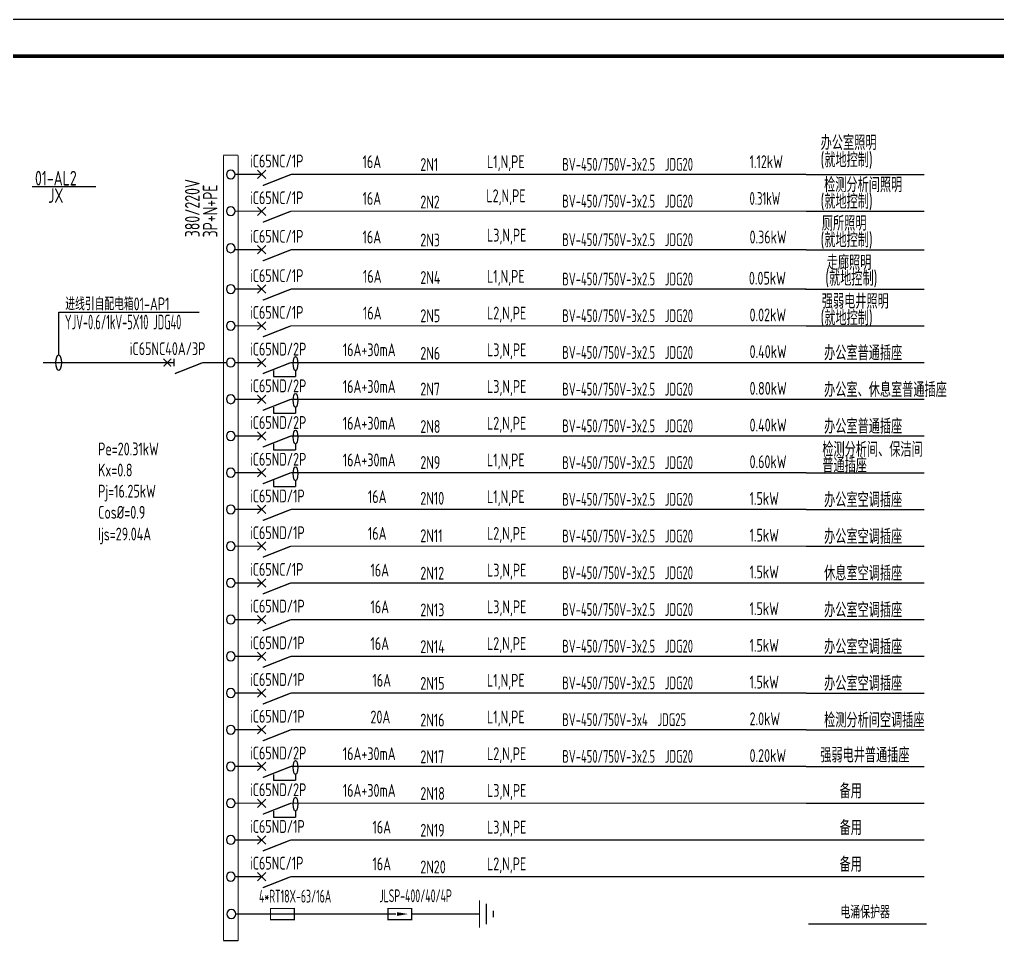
# Model space of a CAD drawing. Extents: x 6250600 to 6678662, y -692028 to -290561.
# Drawn here: x 6405338 to 6431980, y -355920 to -330379 of the extents above; entities that cross this region are included whole.
import ezdxf

# ---------------------------------------------------------------- set-up
doc = ezdxf.new("R2010")
doc.units = 0
doc.header["$LTSCALE"] = 1000
doc.header["$MEASUREMENT"] = 0
doc.linetypes.add('DASHEDX2', pattern=[1.5, 1, -0.5])
doc.layers.get('0').update_dxf_attribs({"linetype": 'CONTINUOUS'})
for name, color, linetype in [('ELEMENT', 3, 'CONTINUOUS'), ('PUB_TITLE', 4, 'CONTINUOUS'), ('SYST', 7, 'CONTINUOUS'), ('WIRE-系统', 4, 'CONTINUOUS'), ('电气', 7, 'CONTINUOUS'), ('电气文字', 7, 'CONTINUOUS'), ('电气表格', 7, 'CONTINUOUS')]:
    doc.layers.add(name, color=color, linetype=linetype)
doc.styles.add('SCEI', font='sceie.shx', dxfattribs={"width": 0.8, "height": 400, "bigfont": 'sceic.shx'})
doc.styles.add('sceie', font='sceie.shx', dxfattribs={"width": 0.7, "bigfont": 'sceic.shx'})
doc.styles.get("Standard").update_dxf_attribs({"font": 'GBENOR', "bigfont": 'GBCBIG'})

# ---------------------------------------------------------------- blocks, each defined once
blk = doc.blocks.new('$element$00000390')
at = {"const_width": 0.0233}
for points in [[(0, 0), (0, -0.375)], [(-0.25, -0.375), (0.25, -0.375)], [(-0.188, -0.5), (0.188, -0.5)], [(-0.062, -0.625), (0.062, -0.625)]]:
    blk.add_lwpolyline(points, dxfattribs=at)
at = {"flags": 9}
blk.add_attdef('S', (0, 0), '', height=0.00000667, dxfattribs=at)
blk = doc.blocks.new('$element$00000532')
at = {"const_width": 0.0233}
for points in [[(0, 0), (0, -0.283)], [(-0.1, -0.283), (0.1, -0.283), (0.1, -0.717), (-0.1, -0.717), (-0.1, -0.283)], [(0, -1), (0, -0.567)]]:
    blk.add_lwpolyline(points, dxfattribs=at)
for points in [[(-0.033, -0.55), (0.033, -0.55), (0, -0.35), (0.033, -0.55)], [(0.033, -0.55), (0, -0.35), (-0.033, -0.55), (0.033, -0.55)], [(0, -0.367), (-0.033, -0.567), (0.033, -0.567), (0, -0.367)]]:
    blk.add_solid(points)
at = {"flags": 9}
blk.add_attdef('S', (0, 0), '', height=0.00000667, dxfattribs=at)
blk = doc.blocks.new('$element$00000582')
at = {"const_width": 0.0233}
for points in [[(0, 0), (0, -1)], [(-0.1, -0.283), (0.1, -0.283), (0.1, -0.717), (-0.1, -0.717), (-0.1, -0.283)]]:
    blk.add_lwpolyline(points, dxfattribs=at)
at = {"flags": 9}
blk.add_attdef('S', (0, 0), '', height=0.00000667, dxfattribs=at)

msp = doc.modelspace()

# ---------------------------------------------------------------- linework, layer by layer
msp.add_line((6406403.9, -339506.9), (6406403.9, -338342.8))
at = {"layer": 'ELEMENT'}
for p, q in [((6412255.5, -339935.3), (6412255.5, -340096.3)), ((6412857.1, -339937.6), (6412857.1, -340096.3)), ((6412255.5, -340096.3), (6412857.1, -340096.3)), ((6412255.5, -340935.3), (6412255.5, -341096.3)), ((6412857.1, -340937.6), (6412857.1, -341096.3)), ((6412255.5, -341096.3), (6412857.1, -341096.3)), ((6412255.5, -341935.3), (6412255.5, -342096.3)), ((6412857.1, -341937.6), (6412857.1, -342096.3)), ((6412255.5, -342096.3), (6412857.1, -342096.3)), ((6412255.5, -342935.3), (6412255.5, -343096.3)), ((6412255.5, -343096.3), (6412857.1, -343096.3)), ((6412857.1, -342937.6), (6412857.1, -343096.3)), ((6412255.5, -350935.3), (6412255.5, -351096.3)), ((6412255.5, -351096.3), (6412857.1, -351096.3)), ((6412857.1, -350937.6), (6412857.1, -351096.3)), ((6412255.5, -351935.3), (6412255.5, -352096.3)), ((6412255.5, -352096.3), (6412857.1, -352096.3)), ((6412857.1, -351937.6), (6412857.1, -352096.3))]:
    msp.add_line(p, q, dxfattribs=at)
for centre in [(6412857.1, -339747.8), (6412857.1, -340747.8), (6412857.1, -341747.8), (6412857.1, -342747.8), (6412857.1, -350747.8), (6412857.1, -351747.8)]:
    msp.add_ellipse(centre, major_axis=(0, -189.9), ratio=0.330287, dxfattribs=at)
at = {"layer": 'PUB_TITLE', "color": 4}
msp.add_lwpolyline([(6402492.3, -372378.7), (6461892.3, -372378.7), (6461892.3, -330378.7), (6402492.3, -330378.7)], close=True, dxfattribs=at)
at = {"layer": 'PUB_TITLE', "color": 4, "const_width": 100}
msp.add_lwpolyline([(6404992.3, -371378.7), (6460892.3, -371378.7), (6460892.3, -331378.7), (6404992.3, -331378.7)], close=True, dxfattribs=at)
at = {"layer": 'WIRE-系统', "const_width": 35}
for points in [[(6411227.9, -354738.3), (6411750, -354738.3)], [(6413250, -354738.3), (6415012.2, -354738.3)]]:
    msp.add_lwpolyline(points, dxfattribs=at)
at = {"layer": '电气'}
msp.add_line((6405684.5, -334925.9), (6407419.3, -334925.9), dxfattribs=at)
msp.add_ellipse((6406403.9, -339721.3), major_axis=(0, -214.4), ratio=0.3451036, dxfattribs=at)
at = {"layer": '电气文字'}
for p, q in [((6426771.6, -334597.3), (6429988, -334597.3)), ((6426771.6, -335597.3), (6429988, -335597.3)), ((6426771.6, -336648.3), (6429988, -336648.3)), ((6426753.7, -337719.5), (6429970.1, -337719.5)), ((6426771.6, -337719.5), (6429988, -337719.5)), ((6406403.9, -338342.8), (6410229.8, -338342.8)), ((6426771.6, -338719.5), (6429988, -338719.5)), ((6426771.6, -339719.5), (6429988, -339719.5)), ((6426771.6, -340719.5), (6429988, -340719.5)), ((6426771.6, -341719.5), (6429988, -341719.5)), ((6426771.6, -342719.5), (6429988, -342719.5)), ((6426771.6, -343719.5), (6429988, -343719.5)), ((6426771.6, -344719.5), (6429988, -344719.5)), ((6426771.6, -345719.5), (6429988, -345719.5)), ((6426771.6, -346719.5), (6429988, -346719.5)), ((6426771.6, -347719.5), (6429988, -347719.5)), ((6426771.6, -348719.5), (6429988, -348719.5)), ((6426771.6, -349719.5), (6429988, -349719.5)), ((6426771.6, -350719.5), (6429988, -350719.5)), ((6426771.6, -351719.5), (6429988, -351719.5)), ((6426771.6, -352719.5), (6429988, -352719.5)), ((6426771.6, -353719.5), (6429988, -353719.5)), ((6426831.2, -355005.8), (6430047.6, -355005.8))]:
    msp.add_line(p, q, dxfattribs=at)
at = {"layer": '电气表格', "color": 3}
for p, q in [((6411819.2, -334710.4), (6412045.5, -334484.1)), ((6411819.2, -334484.1), (6412045.5, -334710.4)), ((6411819.2, -335710.4), (6412045.5, -335484.1)), ((6411819.2, -335484.1), (6412045.5, -335710.4)), ((6411819.2, -336761.4), (6412045.5, -336535.1)), ((6411819.2, -336535.1), (6412045.5, -336761.4)), ((6411819.2, -337832.7), (6412045.5, -337606.4)), ((6411819.2, -337606.4), (6412045.5, -337832.7)), ((6411819.2, -338832.7), (6412045.5, -338606.4)), ((6411819.2, -338606.4), (6412045.5, -338832.7)), ((6411819.2, -339832.7), (6412045.5, -339606.4)), ((6411819.2, -339606.4), (6412045.5, -339832.7)), ((6411819.2, -340832.7), (6412045.5, -340606.4)), ((6411819.2, -340606.4), (6412045.5, -340832.7)), ((6411819.2, -341832.7), (6412045.5, -341606.4)), ((6411819.2, -341606.4), (6412045.5, -341832.7)), ((6411819.2, -342606.4), (6412045.5, -342832.7)), ((6411819.2, -342832.7), (6412045.5, -342606.4)), ((6411819.2, -343606.4), (6412045.5, -343832.7)), ((6411819.2, -343832.7), (6412045.5, -343606.4)), ((6411819.2, -344606.4), (6412045.5, -344832.7)), ((6411819.2, -344832.7), (6412045.5, -344606.4)), ((6411819.2, -345832.7), (6412045.5, -345606.4)), ((6411819.2, -345606.4), (6412045.5, -345832.7)), ((6411819.2, -346832.7), (6412045.5, -346606.4)), ((6411819.2, -346606.4), (6412045.5, -346832.7)), ((6411819.2, -347832.7), (6412045.5, -347606.4)), ((6411819.2, -347606.4), (6412045.5, -347832.7)), ((6411819.2, -348832.7), (6412045.5, -348606.4)), ((6411819.2, -348606.4), (6412045.5, -348832.7)), ((6411819.2, -349832.7), (6412045.5, -349606.4)), ((6411819.2, -349606.4), (6412045.5, -349832.7)), ((6411819.2, -350832.7), (6412045.5, -350606.4)), ((6411819.2, -350606.4), (6412045.5, -350832.7)), ((6411819.2, -351832.7), (6412045.5, -351606.4)), ((6411819.2, -351606.4), (6412045.5, -351832.7)), ((6411819.2, -352832.7), (6412045.5, -352606.4)), ((6411819.2, -352606.4), (6412045.5, -352832.7)), ((6411819.2, -353832.7), (6412045.5, -353606.4)), ((6411819.2, -353606.4), (6412045.5, -353832.7))]:
    msp.add_line(p, q, dxfattribs=at)
at = {"layer": '电气表格', "color": 6, "const_width": 30}
for points in [[(6410892.3, -355463.3), (6410892.3, -334072.8)], [(6411292.3, -334072.8), (6410892.3, -334072.8)], [(6411292.3, -334072.8), (6411292.3, -355472.4)], [(6411292.3, -355463.3), (6410892.3, -355463.3)]]:
    msp.add_lwpolyline(points, dxfattribs=at)
at = {"layer": '电气表格', "color": 4, "const_width": 35}
for points in [[(6411212.3, -334597.3), (6411932.3, -334597.3)], [(6412732.3, -334597.3), (6426771.6, -334597.3)], [(6411212.3, -335597.3), (6411932.3, -335597.3)], [(6412732.3, -335597.3), (6426771.6, -335597.3)], [(6411212.3, -336648.3), (6411932.3, -336648.3)], [(6412732.3, -336648.3), (6426771.6, -336648.3)], [(6411212.3, -337719.5), (6411932.3, -337719.5)], [(6412732.3, -337719.5), (6426771.6, -337719.5)], [(6411212.3, -338719.5), (6411932.3, -338719.5)], [(6412732.3, -338719.5), (6426771.6, -338719.5)], [(6409181.6, -339721.3), (6405973.5, -339721.3)], [(6410636.8, -339719.5), (6410972.3, -339719.5)], [(6411212.3, -339719.5), (6411932.3, -339719.5)], [(6412732.3, -339719.5), (6426771.6, -339719.5)], [(6411212.3, -340719.5), (6411932.3, -340719.5)], [(6412732.3, -340719.5), (6426771.6, -340719.5)], [(6411212.3, -341719.5), (6411932.3, -341719.5)], [(6412732.3, -341719.5), (6426771.6, -341719.5)], [(6411212.3, -342719.5), (6411932.3, -342719.5)], [(6412732.3, -342719.5), (6426771.6, -342719.5)], [(6411212.3, -343719.5), (6411932.3, -343719.5)], [(6412732.3, -343719.5), (6426771.6, -343719.5)], [(6411212.3, -344719.5), (6411932.3, -344719.5)], [(6412732.3, -344719.5), (6426771.6, -344719.5)], [(6411212.3, -345719.5), (6411932.3, -345719.5)], [(6412732.3, -345719.5), (6426771.6, -345719.5)], [(6411212.3, -346719.5), (6411932.3, -346719.5)], [(6412732.3, -346719.5), (6426771.6, -346719.5)], [(6411212.3, -347719.5), (6411932.3, -347719.5)], [(6412732.3, -347719.5), (6426771.6, -347719.5)], [(6411212.3, -348719.5), (6411932.3, -348719.5)], [(6412732.3, -348719.5), (6426771.6, -348719.5)], [(6411212.3, -349719.5), (6411932.3, -349719.5)], [(6412732.3, -349719.5), (6426771.6, -349719.5)], [(6411212.3, -350719.5), (6411932.3, -350719.5)], [(6412732.3, -350719.5), (6426771.6, -350719.5)], [(6411212.3, -351719.5), (6411932.3, -351719.5)], [(6412732.3, -351719.5), (6426771.6, -351719.5)], [(6411212.3, -352719.5), (6411932.3, -352719.5)], [(6412732.3, -352719.5), (6426771.6, -352719.5)], [(6411212.3, -353719.5), (6411932.3, -353719.5)], [(6412732.3, -353719.5), (6426771.6, -353719.5)], [(6411228, -354738.3), (6411948, -354738.3)], [(6416449, -354738.3), (6417306.1, -354738.3)]]:
    msp.add_lwpolyline(points, dxfattribs=at)
at = {"layer": '电气表格', "color": 3, "const_width": 35}
for points in [[(6412732.3, -334597.3), (6411964, -334899.6)], [(6412732.3, -335597.3), (6411964, -335899.6)], [(6412732.3, -336648.3), (6411964, -336950.6)], [(6412732.3, -337719.5), (6411964, -338021.8)], [(6412732.3, -338719.5), (6411964, -339021.8)], [(6409257.7, -339613.9), (6409469.1, -339825.2)], [(6409261.2, -339825.2), (6409472.5, -339613.9)], [(6409546.5, -339825.2), (6409546.5, -339613.9)], [(6409546.5, -339721.3), (6409169.5, -339721.3)], [(6410335.2, -339719.5), (6409566.9, -340021.8)], [(6410335.2, -339719.5), (6410636.8, -339719.5)], [(6412732.3, -339719.5), (6411964, -340021.8)], [(6412732.3, -340719.5), (6411964, -341021.8)], [(6412732.3, -341719.5), (6411964, -342021.8)], [(6412732.3, -342719.5), (6411964, -343021.8)], [(6412732.3, -343719.5), (6411964, -344021.8)], [(6412732.3, -344719.5), (6411964, -345021.8)], [(6412732.3, -345719.5), (6411964, -346021.8)], [(6412732.3, -346719.5), (6411964, -347021.8)], [(6412732.3, -347719.5), (6411964, -348021.8)], [(6412732.3, -348719.5), (6411964, -349021.8)], [(6412732.3, -349719.5), (6411964, -350021.8)], [(6412732.3, -350719.5), (6411964, -351021.8)], [(6412732.3, -351719.5), (6411964, -352021.8)], [(6412732.3, -352719.5), (6411964, -353021.8)], [(6412732.3, -353719.5), (6411964, -354021.8)]]:
    msp.add_lwpolyline(points, dxfattribs=at)
at = {"layer": '电气表格', "color": 2}
for centre, start, end in [((6411092.3, -334597.3), 90, 270), ((6411092.3, -334597.3), 270, 90), ((6411092.3, -335597.3), 90, 270), ((6411092.3, -335597.3), 270, 90), ((6411092.3, -336607.2), 90, 270), ((6411092.3, -336607.2), 270, 90), ((6411092.3, -337719.5), 90, 270), ((6411092.3, -337719.5), 270, 90), ((6411092.3, -338719.5), 90, 270), ((6411092.3, -338719.5), 270, 90), ((6411092.3, -339719.5), 90, 270), ((6411092.3, -339719.5), 270, 90), ((6411092.3, -340719.5), 90, 270), ((6411092.3, -340719.5), 270, 90), ((6411092.3, -341719.5), 90, 270), ((6411092.3, -341719.5), 270, 90), ((6411092.3, -342719.5), 90, 270), ((6411092.3, -342719.5), 270, 90), ((6411092.3, -343719.5), 90, 270), ((6411092.3, -343719.5), 270, 90), ((6411092.3, -344719.5), 90, 270), ((6411092.3, -344719.5), 270, 90), ((6411092.3, -345719.5), 90, 270), ((6411092.3, -345719.5), 270, 90), ((6411092.3, -346719.5), 90, 270), ((6411092.3, -346719.5), 270, 90), ((6411092.3, -347719.5), 90, 270), ((6411092.3, -347719.5), 270, 90), ((6411092.3, -348719.5), 90, 270), ((6411092.3, -348719.5), 270, 90), ((6411092.3, -349719.5), 90, 270), ((6411092.3, -349719.5), 270, 90), ((6411092.3, -350719.5), 90, 270), ((6411092.3, -350719.5), 270, 90), ((6411092.3, -351719.5), 90, 270), ((6411092.3, -351719.5), 270, 90), ((6411092.3, -352719.5), 90, 270), ((6411092.3, -352719.5), 270, 90), ((6411092.3, -353719.5), 90, 270), ((6411092.3, -353719.5), 270, 90), ((6411108, -354738.3), 90, 270), ((6411108, -354738.3), 270, 90)]:
    msp.add_arc(centre, 120, start, end, dxfattribs=at)

# ---------------------------------------------------------------- block references
at = {"layer": 'ELEMENT', "xscale": 1500, "yscale": 1500, "zscale": 1500}
for name, p, rotation in [('$element$00000582', (6411750, -354738.3), 90), ('$element$00000532', (6416449, -354738.3), 270), ('$element$00000390', (6417306.1, -354738.3), 90)]:
    msp.add_blockref(name, p, dxfattribs=dict(at, rotation=rotation))

# ---------------------------------------------------------------- texts
at = {"layer": 'SYST', "style": 'SCEI'}
for s, width, p in [('办公室照明', 0.8, (6427164.9, -333933.9)), ('(就地控制)', 0.8, (6427161.2, -334403.2)), ('检测分析间照明', 0.8, (6427257.7, -335079.4)), ('(就地控制)', 0.8, (6427161.2, -335532)), ('厕所照明', 0.8, (6427195.5, -336130.4)), ('(就地控制)', 0.8, (6427161.2, -336583)), ('走廊照明', 0.8, (6427330.1, -337199)), ('(就地控制)', 0.8, (6427289.8, -337629.7)), ('强弱电井照明', 0.8, (6427195.5, -338252.7)), ('(就地控制)', 0.8, (6427161.2, -338705.3)), ('YJV-0.6/1kV-5X10 JDG40', 0.6, (6406573.1, -338815.3)), ('办公室普通插座', 0.8, (6427257.7, -339658.9)), ('办公室普通插座', 0.8, (6427257.7, -341658.9)), ('普通插座', 0.8, (6427208.7, -342715.9)), ('办公室空调插座', 0.8, (6427257.7, -343658.9)), ('办公室空调插座', 0.8, (6427257.7, -344658.9)), ('办公室空调插座', 0.8, (6427257.7, -346658.9)), ('办公室空调插座', 0.8, (6427257.7, -347658.9)), ('办公室空调插座', 0.8, (6427257.7, -348658.9)), ('检测分析间空调插座', 0.8, (6427257.7, -349658.9)), ('强弱电井普通插座', 0.8, (6427152, -350611.1)), ('备用', 0.8, (6427679.3, -351588.5)), ('备用', 0.8, (6427679.3, -352588.5)), ('备用', 0.8, (6427679.3, -353588.5))]:
    msp.add_text(s, height=400, dxfattribs=dict(at, width=width)).set_placement(p)
at = {"layer": 'SYST', "linetype": 'DASHEDX2', "style": 'SCEI', "width": 0.8}
for s, p in [('01-AL2', (6405759.5, -334898)), ('JX', (6406121.1, -335371.1))]:
    msp.add_text(s, height=400, dxfattribs=at).set_placement(p)
at = {"layer": 'SYST', "color": 1, "style": 'SCEI', "width": 0.8}
for s, p in [('办公室、休息室普通插座', (6427257.7, -340658.9)), ('检测分析间、保洁间', (6427208.7, -342287.4)), ('休息室空调插座', (6427257.7, -345658.9))]:
    msp.add_text(s, height=400, dxfattribs=at).set_placement(p)
at = {"layer": '电气文字'}
for s, style, width, p in [('iC65NC/1P', 'SCEI', 0.8, (6411614.1, -334406)), ('16A', 'SCEI', 0.8, (6414683.7, -334424.7)), ('L1,N,PE', 'SCEI', 0.8, (6418071.7, -334424.7)), ('1.12kW', 'SCEI', 0.8, (6425226, -334424.7)), ('2N1', 'SCEI', 0.8, (6416256.4, -334501.3)), ('BV-450/750V-3x2.5  JDG20', 'sceie', 0.7, (6420125.5, -334497.3)), ('iC65NC/1P', 'SCEI', 0.8, (6411614.1, -335406)), ('16A', 'SCEI', 0.8, (6414683.7, -335424.7)), ('L2,N,PE', 'SCEI', 0.8, (6418054.1, -335353.4)), ('BV-450/750V-3x2.5  JDG20', 'sceie', 0.7, (6420125.5, -335497.3)), ('0.31kW', 'sceie', 0.7, (6425226, -335424.7)), ('2N2', 'SCEI', 0.8, (6416256.4, -335522.1)), ('iC65NC/1P', 'SCEI', 0.8, (6411614.1, -336457)), ('16A', 'SCEI', 0.8, (6414683.7, -336475.7)), ('2N3', 'SCEI', 0.8, (6416256.4, -336557.6)), ('L3,N,PE', 'SCEI', 0.8, (6418071.7, -336424.7)), ('BV-450/750V-3x2.5  JDG20', 'sceie', 0.7, (6420125.5, -336548.3)), ('0.36kW', 'SCEI', 0.8, (6425226, -336475.7)), ('iC65NC/1P', 'SCEI', 0.8, (6411614.1, -337528.2)), ('16A', 'SCEI', 0.8, (6414693.8, -337547)), ('2N4', 'SCEI', 0.8, (6416256.4, -337578.3)), ('L1,N,PE', 'SCEI', 0.8, (6418071.7, -337547)), ('BV-450/750V-3x2.5  JDG20', 'sceie', 0.7, (6420125.5, -337619.6)), ('0.05kW', 'SCEI', 0.8, (6425208.2, -337597.1)), ('进线引自配电箱01-AP1', 'SCEI', 0.8, (6406584.4, -338297)), ('iC65NC/1P', 'SCEI', 0.8, (6411614.1, -338528.2)), ('16A', 'SCEI', 0.8, (6414693.8, -338547)), ('2N5', 'SCEI', 0.8, (6416256.4, -338620.3)), ('L2,N,PE', 'SCEI', 0.8, (6418071.7, -338547)), ('BV-450/750V-3x2.5  JDG20', 'sceie', 0.7, (6420125.5, -338619.6)), ('0.02kW', 'SCEI', 0.8, (6425226, -338597.1)), ('iC65NC40A/3P', 'SCEI', 0.8, (6408337.6, -339516.9)), ('iC65ND/2P', 'SCEI', 0.8, (6411614.1, -339528.2)), ('16A+30mA', 'SCEI', 0.8, (6414144.1, -339547)), ('2N6', 'SCEI', 0.8, (6416256.4, -339641)), ('L3,N,PE', 'SCEI', 0.8, (6418071.7, -339547)), ('BV-450/750V-3x2.5  JDG20', 'sceie', 0.7, (6420125.5, -339619.6)), ('0.40kW', 'SCEI', 0.8, (6425226, -339597.1)), ('iC65ND/2P', 'SCEI', 0.8, (6411614.1, -340528.2)), ('16A+30mA', 'SCEI', 0.8, (6414144.1, -340547)), ('L3,N,PE', 'SCEI', 0.8, (6418071.7, -340547)), ('2N7', 'SCEI', 0.8, (6416256.4, -340615.5)), ('BV-450/750V-3x2.5  JDG20', 'sceie', 0.7, (6420125.5, -340619.6)), ('0.80kW', 'SCEI', 0.8, (6425226, -340597.1)), ('iC65ND/2P', 'SCEI', 0.8, (6411614.1, -341528.2)), ('16A+30mA', 'SCEI', 0.8, (6414144.1, -341547)), ('L2,N,PE', 'SCEI', 0.8, (6418071.7, -341547)), ('BV-450/750V-3x2.5  JDG20', 'sceie', 0.7, (6420125.5, -341619.6)), ('2N8', 'SCEI', 0.8, (6416256.4, -341636.3)), ('Pe=20.31kW', 'SCEI', 0.8, (6407480.1, -342247.9)), ('iC65ND/2P', 'SCEI', 0.8, (6411614.1, -342528.2)), ('16A+30mA', 'SCEI', 0.8, (6414144.1, -342547)), ('2N9', 'SCEI', 0.8, (6416256.4, -342616.4)), ('L1,N,PE', 'SCEI', 0.8, (6418071.7, -342547)), ('BV-450/750V-3x2.5  JDG20', 'sceie', 0.7, (6420125.5, -342619.6)), ('0.60kW', 'SCEI', 0.8, (6425226, -342597.1)), ('Kx=0.8', 'SCEI', 0.8, (6407480.1, -342821.9)), ('Pj=16.25kW', 'SCEI', 0.8, (6407480.1, -343398)), ('iC65ND/1P', 'SCEI', 0.8, (6411614.1, -343528.2)), ('16A', 'SCEI', 0.8, (6414829.2, -343547)), ('2N10', 'SCEI', 0.8, (6416256.4, -343590.9)), ('L1,N,PE', 'SCEI', 0.8, (6418071.7, -343547)), ('BV-450/750V-3x2.5  JDG20', 'sceie', 0.7, (6420125.5, -343619.6)), ('1.5kW', 'SCEI', 0.8, (6425226, -343597.1)), ('Cos%%C=0.9', 'SCEI', 0.8, (6407480.1, -343973.3)), ('iC65ND/1P', 'SCEI', 0.8, (6411614.1, -344528.2)), ('16A', 'SCEI', 0.8, (6414829.2, -344547)), ('L2,N,PE', 'SCEI', 0.8, (6418071.7, -344547)), ('Ijs=29.04A', 'SCEI', 0.8, (6407480.1, -344565.4)), ('2N11', 'SCEI', 0.8, (6416256.4, -344611.7)), ('BV-450/750V-3x2.5  JDG20', 'sceie', 0.7, (6420125.5, -344619.6)), ('1.5kW', 'SCEI', 0.8, (6425226, -344597.1)), ('iC65NC/1P', 'SCEI', 0.8, (6411614.1, -345528.2)), ('16A', 'SCEI', 0.8, (6414898.3, -345547)), ('L3,N,PE', 'SCEI', 0.8, (6418071.7, -345547)), ('BV-450/750V-3x2.5  JDG20', 'sceie', 0.7, (6420125.5, -345619.6)), ('1.5kW', 'SCEI', 0.8, (6425226, -345597.1)), ('2N12', 'SCEI', 0.8, (6416256.4, -345630.9)), ('iC65ND/1P', 'SCEI', 0.8, (6411614.1, -346528.2)), ('16A', 'SCEI', 0.8, (6414898.3, -346547)), ('2N13', 'SCEI', 0.8, (6416256.4, -346630.9)), ('L3,N,PE', 'SCEI', 0.8, (6418071.7, -346547)), ('BV-450/750V-3x2.5  JDG20', 'sceie', 0.7, (6420125.5, -346619.6)), ('1.5kW', 'SCEI', 0.8, (6425226, -346597.1)), ('iC65ND/1P', 'SCEI', 0.8, (6411614.1, -347528.2)), ('16A', 'SCEI', 0.8, (6414898.3, -347547)), ('2N14', 'SCEI', 0.8, (6416256.4, -347630.9)), ('L2,N,PE', 'SCEI', 0.8, (6418071.7, -347547)), ('BV-450/750V-3x2.5  JDG20', 'sceie', 0.7, (6420125.5, -347619.6)), ('1.5kW', 'SCEI', 0.8, (6425226, -347597.1)), ('iC65ND/1P', 'SCEI', 0.8, (6411614.1, -348528.2)), ('16A', 'SCEI', 0.8, (6414953.1, -348547)), ('L1,N,PE', 'SCEI', 0.8, (6418071.7, -348547)), ('2N15', 'SCEI', 0.8, (6416256.4, -348630.9)), ('BV-450/750V-3x2.5  JDG20', 'sceie', 0.7, (6420125.5, -348619.6)), ('1.5kW', 'SCEI', 0.8, (6425226, -348597.1)), ('iC65ND/1P', 'SCEI', 0.8, (6411614.1, -349528.2)), ('20A', 'SCEI', 0.8, (6414898.3, -349547)), ('L1,N,PE', 'SCEI', 0.8, (6418071.7, -349547)), ('BV-450/750V-3x4  JDG25', 'sceie', 0.7, (6420125.5, -349619.6)), ('2.0kW', 'SCEI', 0.8, (6425226, -349597.1)), ('2N16', 'SCEI', 0.8, (6416256.4, -349630.9)), ('iC65ND/2P', 'SCEI', 0.8, (6411614.1, -350528.2)), ('16A+30mA', 'SCEI', 0.8, (6414144.1, -350547)), ('2N17', 'SCEI', 0.8, (6416256.4, -350630.9)), ('L2,N,PE', 'SCEI', 0.8, (6418071.7, -350547)), ('BV-450/750V-3x2.5  JDG20', 'sceie', 0.7, (6420125.5, -350619.6)), ('0.20kW', 'SCEI', 0.8, (6425226, -350597.1)), ('iC65ND/2P', 'SCEI', 0.8, (6411614.1, -351528.2)), ('16A+30mA', 'SCEI', 0.8, (6414144.1, -351547)), ('2N18', 'SCEI', 0.8, (6416256.4, -351630.9)), ('L3,N,PE', 'SCEI', 0.8, (6418071.7, -351547)), ('iC65ND/1P', 'SCEI', 0.8, (6411614.1, -352528.2)), ('16A', 'SCEI', 0.8, (6414953.1, -352547)), ('L3,N,PE', 'SCEI', 0.8, (6418071.7, -352547)), ('2N19', 'SCEI', 0.8, (6416256.4, -352630.9)), ('iC65NC/1P', 'SCEI', 0.8, (6411614.1, -353528.2)), ('16A', 'SCEI', 0.8, (6414953.1, -353547)), ('L2,N,PE', 'SCEI', 0.8, (6418071.7, -353547)), ('2N20', 'SCEI', 0.8, (6416256.4, -353630.9)), ('JLSP-400/40/4P', 'SCEI', 0.65, (6415139.7, -354416.2)), ('4*RT18X-63/16A', 'SCEI', 0.65, (6411861.9, -354427.4)), ('电涌保护器', 'SCEI', 0.7, (6427701.9, -354859))]:
    msp.add_text(s, height=350, dxfattribs=dict(at, style=style, width=width)).set_placement(p)
at = {"layer": '电气文字', "style": 'SCEI', "width": 0.8}
for s, p in [('380/220V', (6410245, -336307.1)), ('3P+N+PE', (6410732.3, -336311.5))]:
    msp.add_text(s, height=400, rotation=90, dxfattribs=at).set_placement(p)
at = {"layer": '电气文字', "color": 1, "style": 'SCEI', "width": 0.8}
msp.add_text('0.40kW', height=350, dxfattribs=at).set_placement((6425226, -341597.1))

doc.saveas('drawing.dxf')
